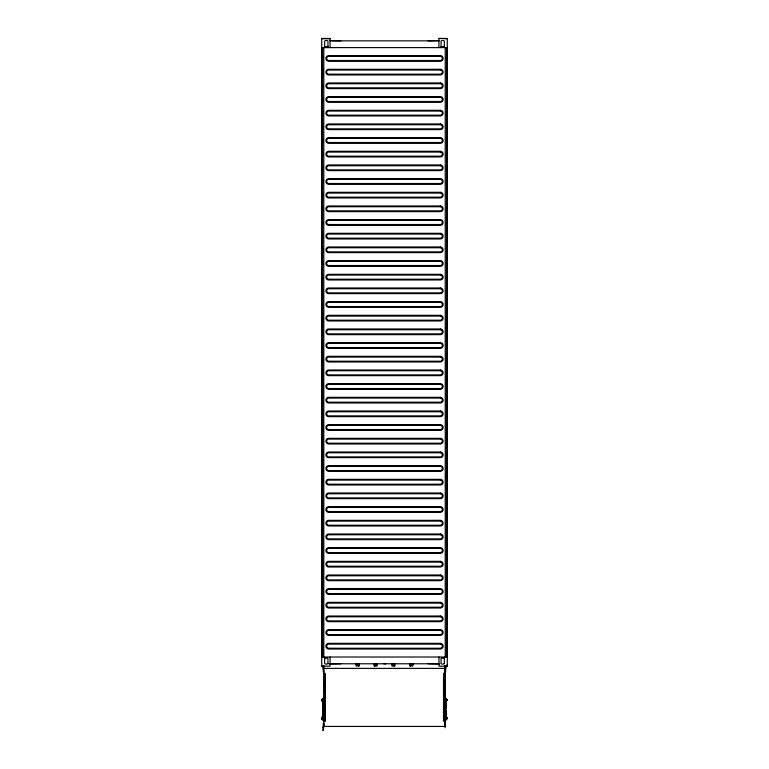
<?xml version="1.0" encoding="UTF-8"?>
<svg xmlns="http://www.w3.org/2000/svg" width="769" height="769" viewBox="0 0 769 769"><rect width="100%" height="100%" fill="white"/><g stroke="black" fill="none" stroke-linecap="round" stroke-linejoin="round"><path stroke-width="1.15" d="M322.509 47.611L322.509 657.014L322.509 288.75M323.038 710.941L323.038 705.615M323.038 707.711L322.538 715.401L322.615 711.363L323.547 710.431L323.547 706.125L322.615 705.192L322.874 701.559M322.538 711.796L323.807 710.537L322.893 700.895M323.855 726.272L323.855 723.35L323.345 723.35L322.807 730.55L323.316 730.55L323.855 726.272L323.345 726.272M330.074 47.611L330.074 38.45L321.74 38.45L321.74 47.611L447.289 47.611L447.289 38.45L438.955 38.45L447.029 38.71M444.54 721.082L444.549 673.317M444.876 720.053L444.876 719.544M444.876 716.968L444.876 716.458M444.934 710.479L444.934 709.864M444.876 701.789L444.876 701.28M444.876 698.704L444.876 698.185M444.934 710.172L446.049 711.267L445.914 717.554L446.433 717.554L446.299 713.257L445.107 712.43L445.107 710.172M445.318 720.313L445.318 716.199M446.299 713.257L445.366 712.325L445.366 705.923L446.308 704.981L446.328 700.694L446.433 702.03L445.914 702.03M445.318 702.049L445.318 697.935M445.549 710.479L445.549 709.864M445.664 718.64C446.299 710.104 447.481 724.187 445.664 718.64L447.097 718.534L447.097 717.977L445.664 717.871M445.664 700.376C446.568 693.955 446.981 706.221 445.664 700.376L447.097 700.271L447.097 699.703L445.664 699.607M445.876 712.834L445.885 705.404M444.799 710.479L446.02 710.441L445.414 709.864M446.02 700.694L446.308 707.086L445.972 703.049M445.972 715.199L446.385 711.594L445.107 710.325M446.433 717.554L445.914 716.218M446.52 47.611L446.52 657.014L446.52 288.75M447.212 664.483L447.212 665.771L445.059 665.771M323.259 700.578C321.942 706.423 322.346 694.157 323.259 700.578L321.827 700.472L321.827 699.905L323.259 699.809M445.059 668.174L445.328 667.098M323.259 718.842C321.432 724.388 322.615 710.306 323.259 718.842L321.827 718.746L321.827 718.179L323.259 718.073M323.345 672.144L323.086 666.877M445.837 666.675L445.578 671.943M322.874 717.093L322.615 713.459L323.547 712.527L322.874 713.574L322.893 717.756M374.349 663.772L374.195 666.05L375.128 665.791M410.108 663.772L409.954 666.05L410.886 665.791M322.874 706.903L322.951 703.251L322.615 706.903M322.903 665.598L322.384 665.598M446.693 665.579L446.126 665.598M446.76 665.685L445.866 666.117L445.059 672.25M358.143 665.531L358.921 665.387M393.901 665.531L394.689 665.387M322 38.71L330.074 38.71M330.074 40.594L340.878 40.853M438.955 40.594L428.15 40.853M330.074 40.853L438.955 40.853M324.778 46.861L328.315 46.861M440.714 46.861L444.251 46.861M322 289.798L322.509 289.798M446.52 289.798L447.029 289.798M322 308.84L322.509 308.84M446.52 308.84L447.029 308.84M322 395.795L322.509 395.795M446.52 395.795L447.029 395.795M322 414.827L322.509 414.827M446.52 414.827L447.029 414.827M324.778 657.764L327.036 657.764M441.983 657.764L444.251 657.764M328.94 663.772L439.781 663.772M330.074 664.031L340.878 663.772M438.955 664.031L428.15 663.772M355.778 664.291L358.921 664.291M377.492 664.291L374.34 664.291L374.34 665.387L375.128 665.531M391.536 664.291L394.689 664.291M410.108 664.291L413.251 664.291M358.143 665.791L359.075 666.05L358.912 663.772M393.901 665.791L394.833 666.05L394.68 663.772M321.711 665.973L323.855 665.973M358.143 665.896L358.912 665.896M374.349 665.896L375.128 665.896M393.901 665.896L394.68 665.896M410.108 665.896L410.886 665.896M445.741 665.916L447.029 665.916M323.855 668.376L445.059 668.376L445.059 705.106M323.855 672.452L323.057 666.319L321.932 665.656M445.059 673.317L443.521 673.317L443.511 721.082L445.059 721.082M323.855 673.529L325.402 673.529L325.402 721.293L323.855 721.293M444.799 698.963L446.174 698.963M322.74 699.165L324.114 699.165L324.114 698.137M322.586 700.895L322.586 702.232M444.799 701.02L446.174 701.02M322.74 701.222L324.114 701.222L324.114 702.251M322.48 702.232L322.999 700.895M323.855 707.759L323.855 708.787M444.799 707.759L446.058 708.249L444.799 708.384M324.114 707.97L322.855 708.451L324.114 708.585M323.499 710.066L322.855 710.2L323.499 710.681M444.799 717.227L446.174 717.227M322.74 717.429L324.114 717.429L324.114 716.4M322.48 717.756L322.999 716.42L322.48 716.42L322.586 717.756M444.799 719.284L446.174 719.284M322.74 719.486L324.114 719.486L324.114 720.515M322.807 727.474L323.316 727.474M410.108 665.387L410.886 665.531M385.74 663.887L385.288 663.772A4.46 3.153 -90 0 1 383.741 663.772M446.308 704.981L445.366 705.923M322.615 707.288L323.547 708.22M446.52 56.387L446.52 60.501M446.52 66.711L446.52 77.515M446.52 83.725L446.52 87.839M446.52 97.394L446.52 101.508M446.52 111.063L446.52 115.177M446.52 124.732L446.52 128.846M446.52 138.401L446.52 142.515M446.52 152.07L446.52 156.184M446.52 165.739L446.52 169.853M446.52 179.398L446.52 183.522M446.52 193.067L446.52 197.191M446.52 206.736L446.52 210.86M446.52 220.405L446.52 224.519M446.52 234.074L446.52 238.188M446.52 247.743L446.52 251.857M446.52 261.412L446.52 265.526M446.52 275.081L446.52 279.195M445.232 47.611L445.232 657.014M445.059 712.219L445.059 726.436L323.855 726.436L323.855 666.569A1.788 1.788 0 0 0 323.634 665.694M438.955 38.45L438.955 47.611M438.955 657.014L438.955 666.175L447.289 666.175L447.289 657.014L321.74 657.014L321.74 666.175L330.074 666.175L330.074 657.014M412.847 664.291L413.04 663.772L412.809 666.05L412.174 666.05L412.174 664.291M410.886 664.291L410.886 666.05M410.367 663.772L410.367 664.291M394.42 663.772L394.42 664.291M393.901 664.291L393.901 666.05M392.623 664.291L392.623 666.05L391.979 666.05L391.748 663.772L391.94 664.291M377.089 664.291L377.281 663.772L377.05 666.05L376.406 666.05L376.406 664.291M375.128 664.291L375.128 666.05M374.609 663.772L374.609 664.291M358.662 663.772L358.662 664.291M358.143 664.291L358.143 666.05M356.854 664.291L356.854 666.05L356.21 666.05L355.989 663.772L356.182 664.291M324.374 673.529L324.374 721.293M324.114 682.334L324.114 692.629M324.037 698.396L324.037 698.906M324.037 701.482L324.037 701.991M323.989 707.97L323.989 708.585M324.037 716.66L324.037 717.169M324.037 719.746L324.037 720.255M323.797 47.611L323.797 657.014M323.605 698.137L323.605 702.251M323.605 716.4L323.605 720.515M323.528 698.396L323.528 698.906M323.528 701.482L323.528 701.991M323.499 708.585L323.374 707.97M323.528 716.66L323.528 717.169M323.528 719.746L323.528 720.255M322.509 56.387L322.509 60.501M322.509 66.711L322.509 77.515M322.509 83.725L322.509 87.839M322.509 97.394L322.509 101.508M322.509 111.063L322.509 115.177M322.509 124.732L322.509 128.846M322.509 138.401L322.509 142.515M322.509 152.07L322.509 156.184M322.509 165.739L322.509 169.853M322.509 179.398L322.509 183.522M322.509 193.067L322.509 197.191M322.509 206.736L322.509 210.86M322.509 220.405L322.509 224.519M322.509 234.074L322.509 238.188M322.509 247.743L322.509 251.857M322.509 261.412L322.509 265.526M322.509 275.081L322.509 279.195M322.403 701.309L322.403 701.818M322.403 716.833L322.403 717.342M445.289 665.493A1.788 1.788 0 0 0 445.059 666.367L445.059 726.234A4.46 3.153 0 0 1 445.059 727.772M322 47.611L322 657.014L322 47.611M445.549 707.759L445.549 708.384L445.549 707.759M447.029 47.611L447.029 657.014L447.029 47.611M322.076 699.809L322.355 700.857L323.413 700.578L323.124 699.521L322.076 699.809M322.076 718.073L322.355 719.13L323.413 718.842L323.124 717.794L322.076 718.073M445.511 699.607L445.789 700.655L446.847 700.376L446.558 699.319L445.511 699.607M445.511 717.871L445.789 718.919L446.847 718.64L446.558 717.583L445.511 717.871M440.291 55.618L328.738 55.618A2.826 2.826 0 0 0 325.912 58.444A2.826 2.826 0 0 0 328.738 61.28L440.291 61.28A2.826 2.826 0 0 0 443.117 58.444A2.826 2.826 0 0 0 440.291 55.618M440.291 56.387L328.738 56.387A2.057 2.057 0 0 0 326.681 58.444A2.057 2.057 0 0 0 328.738 60.501L440.291 60.501A2.057 2.057 0 0 0 442.348 58.444A2.057 2.057 0 0 0 440.291 56.387M440.291 69.287L328.738 69.287A2.826 2.826 0 0 0 325.912 72.113A2.826 2.826 0 0 0 328.738 74.949L440.291 74.949A2.826 2.826 0 0 0 443.117 72.113A2.826 2.826 0 0 0 440.291 69.287M440.291 70.056L328.738 70.056A2.057 2.057 0 0 0 326.681 72.113A2.057 2.057 0 0 0 328.738 74.17L440.291 74.17A2.057 2.057 0 0 0 442.348 72.113A2.057 2.057 0 0 0 440.291 70.056M440.291 82.956L328.738 82.956A2.826 2.826 0 0 0 325.912 85.782A2.826 2.826 0 0 0 328.738 88.618L440.291 88.618A2.826 2.826 0 0 0 443.117 85.782A2.826 2.826 0 0 0 440.291 82.956M440.291 83.725L328.738 83.725A2.057 2.057 0 0 0 326.681 85.782A2.057 2.057 0 0 0 328.738 87.839L440.291 87.839A2.057 2.057 0 0 0 442.348 85.782A2.057 2.057 0 0 0 440.291 83.725M440.291 96.625L328.738 96.625A2.826 2.826 0 0 0 325.912 99.451A2.826 2.826 0 0 0 328.738 102.277L440.291 102.277A2.826 2.826 0 0 0 443.117 99.451A2.826 2.826 0 0 0 440.291 96.625M440.291 97.394L328.738 97.394A2.057 2.057 0 0 0 326.681 99.451A2.057 2.057 0 0 0 328.738 101.508L440.291 101.508A2.057 2.057 0 0 0 442.348 99.451A2.057 2.057 0 0 0 440.291 97.394M440.291 110.294L328.738 110.294A2.826 2.826 0 0 0 325.912 113.12A2.826 2.826 0 0 0 328.738 115.946L440.291 115.946A2.826 2.826 0 0 0 443.117 113.12A2.826 2.826 0 0 0 440.291 110.294M440.291 111.063L328.738 111.063A2.057 2.057 0 0 0 326.681 113.12A2.057 2.057 0 0 0 328.738 115.177L440.291 115.177A2.057 2.057 0 0 0 442.348 113.12A2.057 2.057 0 0 0 440.291 111.063M440.291 123.963L328.738 123.963A2.826 2.826 0 0 0 325.912 126.789A2.826 2.826 0 0 0 328.738 129.615L440.291 129.615A2.826 2.826 0 0 0 443.117 126.789A2.826 2.826 0 0 0 440.291 123.963M440.291 124.732L328.738 124.732A2.057 2.057 0 0 0 326.681 126.789A2.057 2.057 0 0 0 328.738 128.846L440.291 128.846A2.057 2.057 0 0 0 442.348 126.789A2.057 2.057 0 0 0 440.291 124.732M440.291 137.622L328.738 137.622A2.826 2.826 0 0 0 325.912 140.458A2.826 2.826 0 0 0 328.738 143.284L440.291 143.284A2.826 2.826 0 0 0 443.117 140.458A2.826 2.826 0 0 0 440.291 137.622M440.291 138.401L328.738 138.401A2.057 2.057 0 0 0 326.681 140.458A2.057 2.057 0 0 0 328.738 142.515L440.291 142.515A2.057 2.057 0 0 0 442.348 140.458A2.057 2.057 0 0 0 440.291 138.401M440.291 151.291L328.738 151.291A2.826 2.826 0 0 0 325.912 154.127A2.826 2.826 0 0 0 328.738 156.953L440.291 156.953A2.826 2.826 0 0 0 443.117 154.127A2.826 2.826 0 0 0 440.291 151.291M440.291 152.07L328.738 152.07A2.057 2.057 0 0 0 326.681 154.127A2.057 2.057 0 0 0 328.738 156.184L440.291 156.184A2.057 2.057 0 0 0 442.348 154.127A2.057 2.057 0 0 0 440.291 152.07M440.291 164.96L328.738 164.96A2.826 2.826 0 0 0 325.912 167.796A2.826 2.826 0 0 0 328.738 170.622L440.291 170.622A2.826 2.826 0 0 0 443.117 167.796A2.826 2.826 0 0 0 440.291 164.96M440.291 165.739L328.738 165.739A2.057 2.057 0 0 0 326.681 167.796A2.057 2.057 0 0 0 328.738 169.853L440.291 169.853A2.057 2.057 0 0 0 442.348 167.796A2.057 2.057 0 0 0 440.291 165.739M440.291 178.629L328.738 178.629A2.826 2.826 0 0 0 325.912 181.465A2.826 2.826 0 0 0 328.738 184.291L440.291 184.291A2.826 2.826 0 0 0 443.117 181.465A2.826 2.826 0 0 0 440.291 178.629M440.291 179.398L328.738 179.398A2.057 2.057 0 0 0 326.681 181.465A2.057 2.057 0 0 0 328.738 183.522L440.291 183.522A2.057 2.057 0 0 0 442.348 181.465A2.057 2.057 0 0 0 440.291 179.398M440.291 192.298L328.738 192.298A2.826 2.826 0 0 0 325.912 195.134A2.826 2.826 0 0 0 328.738 197.96L440.291 197.96A2.826 2.826 0 0 0 443.117 195.134A2.826 2.826 0 0 0 440.291 192.298M440.291 193.067L328.738 193.067A2.057 2.057 0 0 0 326.681 195.134A2.057 2.057 0 0 0 328.738 197.191L440.291 197.191A2.057 2.057 0 0 0 442.348 195.134A2.057 2.057 0 0 0 440.291 193.067M440.291 205.967L328.738 205.967A2.826 2.826 0 0 0 325.912 208.793A2.826 2.826 0 0 0 328.738 211.629L440.291 211.629A2.826 2.826 0 0 0 443.117 208.793A2.826 2.826 0 0 0 440.291 205.967M440.291 206.736L328.738 206.736A2.057 2.057 0 0 0 326.681 208.793A2.057 2.057 0 0 0 328.738 210.86L440.291 210.86A2.057 2.057 0 0 0 442.348 208.793A2.057 2.057 0 0 0 440.291 206.736M440.291 219.636L328.738 219.636A2.826 2.826 0 0 0 325.912 222.462A2.826 2.826 0 0 0 328.738 225.298L440.291 225.298A2.826 2.826 0 0 0 443.117 222.462A2.826 2.826 0 0 0 440.291 219.636M440.291 220.405L328.738 220.405A2.057 2.057 0 0 0 326.681 222.462A2.057 2.057 0 0 0 328.738 224.519L440.291 224.519A2.057 2.057 0 0 0 442.348 222.462A2.057 2.057 0 0 0 440.291 220.405M440.291 233.305L328.738 233.305A2.826 2.826 0 0 0 325.912 236.131A2.826 2.826 0 0 0 328.738 238.967L440.291 238.967A2.826 2.826 0 0 0 443.117 236.131A2.826 2.826 0 0 0 440.291 233.305M440.291 234.074L328.738 234.074A2.057 2.057 0 0 0 326.681 236.131A2.057 2.057 0 0 0 328.738 238.188L440.291 238.188A2.057 2.057 0 0 0 442.348 236.131A2.057 2.057 0 0 0 440.291 234.074M440.291 246.974L328.738 246.974A2.826 2.826 0 0 0 325.912 249.8A2.826 2.826 0 0 0 328.738 252.636L440.291 252.636A2.826 2.826 0 0 0 443.117 249.8A2.826 2.826 0 0 0 440.291 246.974M440.291 247.743L328.738 247.743A2.057 2.057 0 0 0 326.681 249.8A2.057 2.057 0 0 0 328.738 251.857L440.291 251.857A2.057 2.057 0 0 0 442.348 249.8A2.057 2.057 0 0 0 440.291 247.743M440.291 260.643L328.738 260.643A2.826 2.826 0 0 0 325.912 263.469A2.826 2.826 0 0 0 328.738 266.305L440.291 266.305A2.826 2.826 0 0 0 443.117 263.469A2.826 2.826 0 0 0 440.291 260.643M440.291 261.412L328.738 261.412A2.057 2.057 0 0 0 326.681 263.469A2.057 2.057 0 0 0 328.738 265.526L440.291 265.526A2.057 2.057 0 0 0 442.348 263.469A2.057 2.057 0 0 0 440.291 261.412M440.291 274.312L328.738 274.312A2.826 2.826 0 0 0 325.912 277.138A2.826 2.826 0 0 0 328.738 279.964L440.291 279.964A2.826 2.826 0 0 0 443.117 277.138A2.826 2.826 0 0 0 440.291 274.312M440.291 275.081L328.738 275.081A2.057 2.057 0 0 0 326.681 277.138A2.057 2.057 0 0 0 328.738 279.195L440.291 279.195A2.057 2.057 0 0 0 442.348 277.138A2.057 2.057 0 0 0 440.291 275.081M440.291 287.981L328.738 287.981A2.826 2.826 0 0 0 325.912 290.807A2.826 2.826 0 0 0 328.738 293.633L440.291 293.633A2.826 2.826 0 0 0 443.117 290.807A2.826 2.826 0 0 0 440.291 287.981M440.291 288.75L328.738 288.75A2.057 2.057 0 0 0 326.681 290.807A2.057 2.057 0 0 0 328.738 292.864L440.291 292.864A2.057 2.057 0 0 0 442.348 290.807A2.057 2.057 0 0 0 440.291 288.75M440.291 301.64L328.738 301.64A2.826 2.826 0 0 0 325.912 304.476A2.826 2.826 0 0 0 328.738 307.302L440.291 307.302A2.826 2.826 0 0 0 443.117 304.476A2.826 2.826 0 0 0 440.291 301.64M440.291 302.419L328.738 302.419A2.057 2.057 0 0 0 326.681 304.476A2.057 2.057 0 0 0 328.738 306.533L440.291 306.533A2.057 2.057 0 0 0 442.348 304.476A2.057 2.057 0 0 0 440.291 302.419M440.291 315.309L328.738 315.309A2.826 2.826 0 0 0 325.912 318.145A2.826 2.826 0 0 0 328.738 320.971L440.291 320.971A2.826 2.826 0 0 0 443.117 318.145A2.826 2.826 0 0 0 440.291 315.309M440.291 316.088L328.738 316.088A2.057 2.057 0 0 0 326.681 318.145A2.057 2.057 0 0 0 328.738 320.202L440.291 320.202A2.057 2.057 0 0 0 442.348 318.145A2.057 2.057 0 0 0 440.291 316.088M440.291 328.978L328.738 328.978A2.826 2.826 0 0 0 325.912 331.814A2.826 2.826 0 0 0 328.738 334.64L440.291 334.64A2.826 2.826 0 0 0 443.117 331.814A2.826 2.826 0 0 0 440.291 328.978M440.291 329.757L328.738 329.757A2.057 2.057 0 0 0 326.681 331.814A2.057 2.057 0 0 0 328.738 333.871L440.291 333.871A2.057 2.057 0 0 0 442.348 331.814A2.057 2.057 0 0 0 440.291 329.757M440.291 342.647L328.738 342.647A2.826 2.826 0 0 0 325.912 345.483A2.826 2.826 0 0 0 328.738 348.309L440.291 348.309A2.826 2.826 0 0 0 443.117 345.483A2.826 2.826 0 0 0 440.291 342.647M440.291 343.426L328.738 343.426A2.057 2.057 0 0 0 326.681 345.483A2.057 2.057 0 0 0 328.738 347.54L440.291 347.54A2.057 2.057 0 0 0 442.348 345.483A2.057 2.057 0 0 0 440.291 343.426M440.291 356.316L328.738 356.316A2.826 2.826 0 0 0 325.912 359.152A2.826 2.826 0 0 0 328.738 361.978L440.291 361.978A2.826 2.826 0 0 0 443.117 359.152A2.826 2.826 0 0 0 440.291 356.316M440.291 357.085L328.738 357.085A2.057 2.057 0 0 0 326.681 359.152A2.057 2.057 0 0 0 328.738 361.209L440.291 361.209A2.057 2.057 0 0 0 442.348 359.152A2.057 2.057 0 0 0 440.291 357.085M440.291 369.985L328.738 369.985A2.826 2.826 0 0 0 325.912 372.821A2.826 2.826 0 0 0 328.738 375.647L440.291 375.647A2.826 2.826 0 0 0 443.117 372.821A2.826 2.826 0 0 0 440.291 369.985M440.291 370.754L328.738 370.754A2.057 2.057 0 0 0 326.681 372.821A2.057 2.057 0 0 0 328.738 374.878L440.291 374.878A2.057 2.057 0 0 0 442.348 372.821A2.057 2.057 0 0 0 440.291 370.754M440.291 383.654L328.738 383.654A2.826 2.826 0 0 0 325.912 386.48A2.826 2.826 0 0 0 328.738 389.316L440.291 389.316A2.826 2.826 0 0 0 443.117 386.48A2.826 2.826 0 0 0 440.291 383.654M440.291 384.423L328.738 384.423A2.057 2.057 0 0 0 326.681 386.48A2.057 2.057 0 0 0 328.738 388.547L440.291 388.547A2.057 2.057 0 0 0 442.348 386.48A2.057 2.057 0 0 0 440.291 384.423M440.291 397.323L328.738 397.323A2.826 2.826 0 0 0 325.912 400.149A2.826 2.826 0 0 0 328.738 402.985L440.291 402.985A2.826 2.826 0 0 0 443.117 400.149A2.826 2.826 0 0 0 440.291 397.323M440.291 398.092L328.738 398.092A2.057 2.057 0 0 0 326.681 400.149A2.057 2.057 0 0 0 328.738 402.206L440.291 402.206A2.057 2.057 0 0 0 442.348 400.149A2.057 2.057 0 0 0 440.291 398.092M440.291 410.992L328.738 410.992A2.826 2.826 0 0 0 325.912 413.818A2.826 2.826 0 0 0 328.738 416.654L440.291 416.654A2.826 2.826 0 0 0 443.117 413.818A2.826 2.826 0 0 0 440.291 410.992M440.291 411.761L328.738 411.761A2.057 2.057 0 0 0 326.681 413.818A2.057 2.057 0 0 0 328.738 415.875L440.291 415.875A2.057 2.057 0 0 0 442.348 413.818A2.057 2.057 0 0 0 440.291 411.761M440.291 424.661L328.738 424.661A2.826 2.826 0 0 0 325.912 427.487A2.826 2.826 0 0 0 328.738 430.323L440.291 430.323A2.826 2.826 0 0 0 443.117 427.487A2.826 2.826 0 0 0 440.291 424.661M440.291 425.43L328.738 425.43A2.057 2.057 0 0 0 326.681 427.487A2.057 2.057 0 0 0 328.738 429.544L440.291 429.544A2.057 2.057 0 0 0 442.348 427.487A2.057 2.057 0 0 0 440.291 425.43M440.291 438.33L328.738 438.33A2.826 2.826 0 0 0 325.912 441.156A2.826 2.826 0 0 0 328.738 443.992L440.291 443.992A2.826 2.826 0 0 0 443.117 441.156A2.826 2.826 0 0 0 440.291 438.33M440.291 439.099L328.738 439.099A2.057 2.057 0 0 0 326.681 441.156A2.057 2.057 0 0 0 328.738 443.213L440.291 443.213A2.057 2.057 0 0 0 442.348 441.156A2.057 2.057 0 0 0 440.291 439.099M440.291 451.999L328.738 451.999A2.826 2.826 0 0 0 325.912 454.825A2.826 2.826 0 0 0 328.738 457.651L440.291 457.651A2.826 2.826 0 0 0 443.117 454.825A2.826 2.826 0 0 0 440.291 451.999M440.291 452.768L328.738 452.768A2.057 2.057 0 0 0 326.681 454.825A2.057 2.057 0 0 0 328.738 456.882L440.291 456.882A2.057 2.057 0 0 0 442.348 454.825A2.057 2.057 0 0 0 440.291 452.768M440.291 465.668L328.738 465.668A2.826 2.826 0 0 0 325.912 468.494A2.826 2.826 0 0 0 328.738 471.32L440.291 471.32A2.826 2.826 0 0 0 443.117 468.494A2.826 2.826 0 0 0 440.291 465.668M440.291 466.437L328.738 466.437A2.057 2.057 0 0 0 326.681 468.494A2.057 2.057 0 0 0 328.738 470.551L440.291 470.551A2.057 2.057 0 0 0 442.348 468.494A2.057 2.057 0 0 0 440.291 466.437M440.291 479.327L328.738 479.327A2.826 2.826 0 0 0 325.912 482.163A2.826 2.826 0 0 0 328.738 484.989L440.291 484.989A2.826 2.826 0 0 0 443.117 482.163A2.826 2.826 0 0 0 440.291 479.327M440.291 480.106L328.738 480.106A2.057 2.057 0 0 0 326.681 482.163A2.057 2.057 0 0 0 328.738 484.22L440.291 484.22A2.057 2.057 0 0 0 442.348 482.163A2.057 2.057 0 0 0 440.291 480.106M440.291 492.996L328.738 492.996A2.826 2.826 0 0 0 325.912 495.832A2.826 2.826 0 0 0 328.738 498.658L440.291 498.658A2.826 2.826 0 0 0 443.117 495.832A2.826 2.826 0 0 0 440.291 492.996M440.291 493.775L328.738 493.775A2.057 2.057 0 0 0 326.681 495.832A2.057 2.057 0 0 0 328.738 497.889L440.291 497.889A2.057 2.057 0 0 0 442.348 495.832A2.057 2.057 0 0 0 440.291 493.775M440.291 506.665L328.738 506.665A2.826 2.826 0 0 0 325.912 509.501A2.826 2.826 0 0 0 328.738 512.327L440.291 512.327A2.826 2.826 0 0 0 443.117 509.501A2.826 2.826 0 0 0 440.291 506.665M440.291 507.444L328.738 507.444A2.057 2.057 0 0 0 326.681 509.501A2.057 2.057 0 0 0 328.738 511.558L440.291 511.558A2.057 2.057 0 0 0 442.348 509.501A2.057 2.057 0 0 0 440.291 507.444M440.291 520.334L328.738 520.334A2.826 2.826 0 0 0 325.912 523.17A2.826 2.826 0 0 0 328.738 525.996L440.291 525.996A2.826 2.826 0 0 0 443.117 523.17A2.826 2.826 0 0 0 440.291 520.334M440.291 521.113L328.738 521.113A2.057 2.057 0 0 0 326.681 523.17A2.057 2.057 0 0 0 328.738 525.227L440.291 525.227A2.057 2.057 0 0 0 442.348 523.17A2.057 2.057 0 0 0 440.291 521.113M440.291 534.003L328.738 534.003A2.826 2.826 0 0 0 325.912 536.839A2.826 2.826 0 0 0 328.738 539.665L440.291 539.665A2.826 2.826 0 0 0 443.117 536.839A2.826 2.826 0 0 0 440.291 534.003M440.291 534.772L328.738 534.772A2.057 2.057 0 0 0 326.681 536.839A2.057 2.057 0 0 0 328.738 538.896L440.291 538.896A2.057 2.057 0 0 0 442.348 536.839A2.057 2.057 0 0 0 440.291 534.772M440.291 547.672L328.738 547.672A2.826 2.826 0 0 0 325.912 550.498A2.826 2.826 0 0 0 328.738 553.334L440.291 553.334A2.826 2.826 0 0 0 443.117 550.498A2.826 2.826 0 0 0 440.291 547.672M440.291 548.441L328.738 548.441A2.057 2.057 0 0 0 326.681 550.498A2.057 2.057 0 0 0 328.738 552.565L440.291 552.565A2.057 2.057 0 0 0 442.348 550.498A2.057 2.057 0 0 0 440.291 548.441M440.291 561.341L328.738 561.341A2.826 2.826 0 0 0 325.912 564.167A2.826 2.826 0 0 0 328.738 567.003L440.291 567.003A2.826 2.826 0 0 0 443.117 564.167A2.826 2.826 0 0 0 440.291 561.341M440.291 562.11L328.738 562.11A2.057 2.057 0 0 0 326.681 564.167A2.057 2.057 0 0 0 328.738 566.234L440.291 566.234A2.057 2.057 0 0 0 442.348 564.167A2.057 2.057 0 0 0 440.291 562.11M440.291 575.01L328.738 575.01A2.826 2.826 0 0 0 325.912 577.836A2.826 2.826 0 0 0 328.738 580.672L440.291 580.672A2.826 2.826 0 0 0 443.117 577.836A2.826 2.826 0 0 0 440.291 575.01M440.291 575.779L328.738 575.779A2.057 2.057 0 0 0 326.681 577.836A2.057 2.057 0 0 0 328.738 579.893L440.291 579.893A2.057 2.057 0 0 0 442.348 577.836A2.057 2.057 0 0 0 440.291 575.779M440.291 588.679L328.738 588.679A2.826 2.826 0 0 0 325.912 591.505A2.826 2.826 0 0 0 328.738 594.341L440.291 594.341A2.826 2.826 0 0 0 443.117 591.505A2.826 2.826 0 0 0 440.291 588.679M440.291 589.448L328.738 589.448A2.057 2.057 0 0 0 326.681 591.505A2.057 2.057 0 0 0 328.738 593.562L440.291 593.562A2.057 2.057 0 0 0 442.348 591.505A2.057 2.057 0 0 0 440.291 589.448M440.291 602.348L328.738 602.348A2.826 2.826 0 0 0 325.912 605.174A2.826 2.826 0 0 0 328.738 608.01L440.291 608.01A2.826 2.826 0 0 0 443.117 605.174A2.826 2.826 0 0 0 440.291 602.348M440.291 603.117L328.738 603.117A2.057 2.057 0 0 0 326.681 605.174A2.057 2.057 0 0 0 328.738 607.231L440.291 607.231A2.057 2.057 0 0 0 442.348 605.174A2.057 2.057 0 0 0 440.291 603.117M440.291 616.017L328.738 616.017A2.826 2.826 0 0 0 325.912 618.843A2.826 2.826 0 0 0 328.738 621.669L440.291 621.669A2.826 2.826 0 0 0 443.117 618.843A2.826 2.826 0 0 0 440.291 616.017M440.291 616.786L328.738 616.786A2.057 2.057 0 0 0 326.681 618.843A2.057 2.057 0 0 0 328.738 620.9L440.291 620.9A2.057 2.057 0 0 0 442.348 618.843A2.057 2.057 0 0 0 440.291 616.786M440.291 629.686L328.738 629.686A2.826 2.826 0 0 0 325.912 632.512A2.826 2.826 0 0 0 328.738 635.338L440.291 635.338A2.826 2.826 0 0 0 443.117 632.512A2.826 2.826 0 0 0 440.291 629.686M440.291 630.455L328.738 630.455A2.057 2.057 0 0 0 326.681 632.512A2.057 2.057 0 0 0 328.738 634.569L440.291 634.569A2.057 2.057 0 0 0 442.348 632.512A2.057 2.057 0 0 0 440.291 630.455M440.291 643.355L328.738 643.355A2.826 2.826 0 0 0 325.912 646.181A2.826 2.826 0 0 0 328.738 649.007L440.291 649.007A2.826 2.826 0 0 0 443.117 646.181A2.826 2.826 0 0 0 440.291 643.355M440.291 644.124L328.738 644.124A2.057 2.057 0 0 0 326.681 646.181A2.057 2.057 0 0 0 328.738 648.238L440.291 648.238A2.057 2.057 0 0 0 442.348 646.181A2.057 2.057 0 0 0 440.291 644.124M444.338 46.351L444.338 40.997A2.855 2.855 0 0 0 441.07 40.997L441.07 46.351A2.855 2.855 0 0 0 444.338 46.351M444.338 663.628L444.338 658.283A2.855 2.855 0 0 0 441.07 658.283L441.07 663.628A2.855 2.855 0 0 0 444.338 663.628M327.95 46.351L327.95 40.997A2.855 2.855 0 0 0 324.691 40.997L324.691 46.351A2.855 2.855 0 0 0 327.95 46.351M327.95 663.628L327.95 658.283A2.855 2.855 0 0 0 324.691 658.283L324.691 663.628A2.855 2.855 0 0 0 327.95 663.628M445.664 700.876A1.029 1.029 0 0 0 447.202 699.992A1.029 1.029 0 0 0 445.664 699.098A1.029 1.029 0 0 0 445.664 700.876M445.664 719.15A1.029 1.029 0 0 0 447.202 718.256A1.029 1.029 0 0 0 445.664 717.362A1.029 1.029 0 0 0 445.664 719.15M322.23 701.088A1.029 1.029 0 0 0 323.768 700.194A1.029 1.029 0 0 0 322.23 699.3A1.029 1.029 0 0 0 322.23 701.088M322.23 719.351A1.029 1.029 0 0 0 323.768 718.457A1.029 1.029 0 0 0 322.23 717.564A1.029 1.029 0 0 0 322.23 719.351"/></g></svg>
